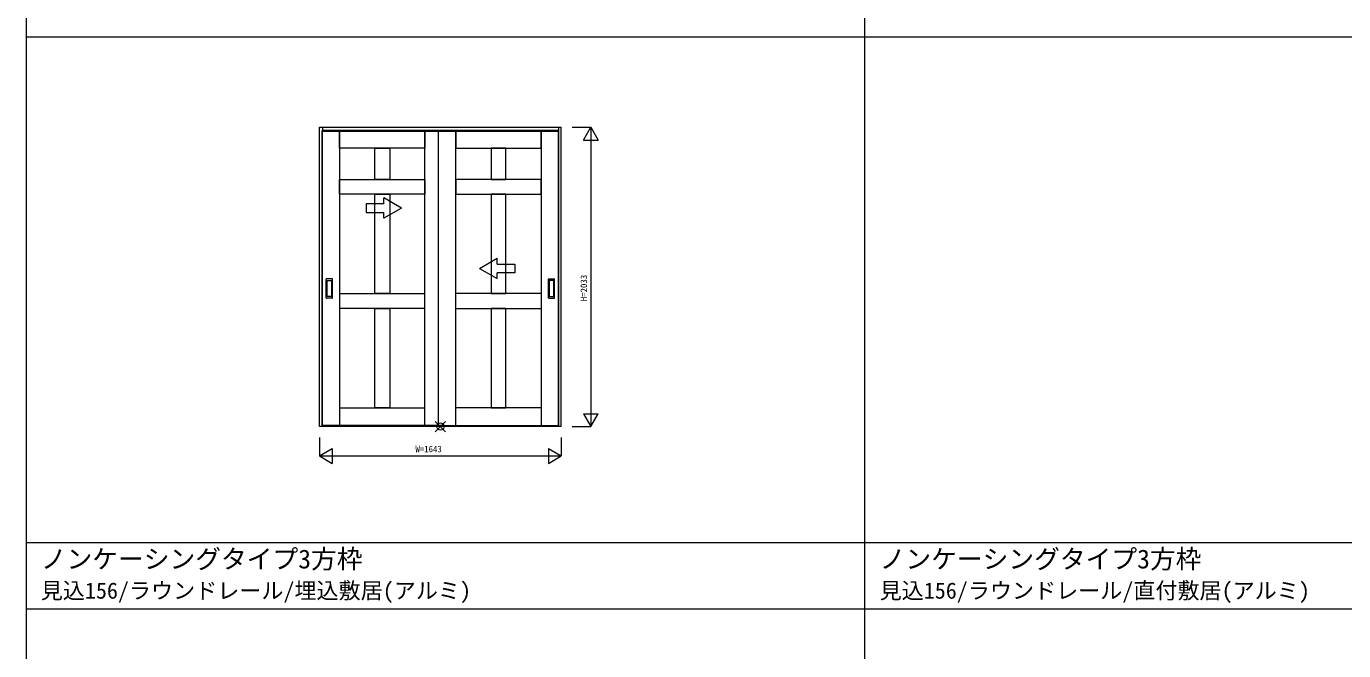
# Model space of a CAD drawing. Units: millimetres, scale not verified. Extents: x -14341 to 14341, y -10000 to 10000.
# Drawn here: x -14341 to -5386, y -4240 to 1 of the extents above; entities that cross this region are included whole.
import ezdxf
from ezdxf.enums import TextEntityAlignment as Align

# ---------------------------------------------------------------- set-up
doc = ezdxf.new("R2010")
doc.units = ezdxf.units.MM
doc.header["$LTSCALE"] = 50
doc.layers.add('0-0_0', color=7, linetype='Continuous')
for name, color, linetype, lineweight in [('0-1_YKK_F1', 7, 'Continuous', 18), ('0-2_YKK_IN', 1, 'Continuous', 18), ('0-3_YKK_A1', 4, 'Continuous', 18), ('0-4_YKK_N1', 2, 'Continuous', 18)]:
    doc.layers.add(name, color=color, linetype=linetype, lineweight=lineweight)
doc.styles.add('ＭＳ ゴシック', font='')
doc.styles.get('ＭＳ ゴシック').set_extended_font_data('MS Gothic')

msp = doc.modelspace()

# ---------------------------------------------------------------- linework, layer by layer
at = {"layer": '0-1_YKK_F1'}
for p, q in [((-14340.51, -10000), (-14340.51, 10000)), ((-8640.51, -10000), (-8640.51, 9500)), ((-14340.51, -70), (14159.49, -70)), ((-14340.51, -3505), (14159.49, -3505)), ((-14340.51, -3955), (14159.49, -3955))]:
    msp.add_line(p, q, dxfattribs=at)
at = {"layer": '0-2_YKK_IN'}
for p, q in [((-11561.22, -2752.86), (-11490.51, -2682.14)), ((-11561.22, -2682.14), (-11490.51, -2752.86))]:
    msp.add_line(p, q, dxfattribs=at)
msp.add_circle((-11525.86, -2717.5), 25, dxfattribs=at)
at = {"layer": '0-3_YKK_A1'}
for p, q in [((-12347.36, -684.5), (-10704.36, -684.5)), ((-12347.36, -2717.5), (-12347.36, -684.5)), ((-11510.86, -705.5), (-12330.86, -705.5)), ((-12327.36, -684.5), (-12327.36, -714.5)), ((-12327.36, -708.5), (-10724.36, -708.5)), ((-12327.36, -711.5), (-10724.36, -711.5)), ((-12327.36, -2713.5), (-12327.36, -714.5)), ((-11540.86, -705.5), (-10720.86, -705.5)), ((-10724.36, -684.5), (-10724.36, -714.5)), ((-10724.36, -2713.5), (-10724.36, -714.5)), ((-10704.36, -2717.5), (-10704.36, -684.5)), ((-11790.86, -1233.55), (-11910.86, -1164.27)), ((-11910.86, -1203.55), (-11910.86, -1164.27)), ((-11790.86, -1233.55), (-11910.86, -1302.83)), ((-11910.86, -1302.83), (-11910.86, -1263.55)), ((-11260.87, -1643.45), (-11140.87, -1574.17)), ((-11140.87, -1613.45), (-11140.87, -1574.17)), ((-11260.87, -1643.45), (-11140.87, -1712.73)), ((-11140.87, -1712.73), (-11140.87, -1673.45)), ((-12301.86, -1843.5), (-12301.86, -1715.5)), ((-12260.86, -1714.5), (-12300.86, -1714.5)), ((-12295.86, -1833.5), (-12295.86, -1725.5)), ((-12294.86, -1724.5), (-12266.86, -1724.5)), ((-12265.86, -1725.5), (-12265.86, -1833.5)), ((-12259.86, -1843.5), (-12259.86, -1715.5)), ((-10791.86, -1843.5), (-10791.86, -1715.5)), ((-10790.86, -1714.5), (-10750.86, -1714.5)), ((-10785.86, -1725.5), (-10785.86, -1833.5)), ((-10756.86, -1724.5), (-10784.86, -1724.5)), ((-10755.86, -1833.5), (-10755.86, -1725.5)), ((-10749.86, -1843.5), (-10749.86, -1715.5)), ((-12260.86, -1844.5), (-12300.86, -1844.5)), ((-12266.86, -1834.5), (-12294.86, -1834.5)), ((-12210.86, -1814.5), (-11630.86, -1814.39)), ((-10840.86, -1814.5), (-11420.86, -1814.39)), ((-10790.86, -1844.5), (-10750.86, -1844.5)), ((-10784.86, -1834.5), (-10756.86, -1834.5)), ((-11630.86, -1914.39), (-12210.86, -1914.5)), ((-11420.86, -1914.39), (-10840.86, -1914.5)), ((-12210.86, -2589.5), (-11630.86, -2589.5)), ((-10840.86, -2589.5), (-11420.86, -2589.5)), ((-10704.36, -2717.5), (-12347.36, -2717.5)), ((-12327.36, -2717.5), (-12327.36, -2713.5)), ((-10724.36, -2713.5), (-12327.36, -2713.5)), ((-11630.86, -2709.5), (-12210.86, -2709.5)), ((-11420.86, -2709.5), (-10840.86, -2709.5)), ((-10724.36, -2717.5), (-10724.36, -2713.5))]:
    msp.add_line(p, q, dxfattribs=at)
for points in [[(-11510.86, -2709.5), (-12330.86, -2709.5), (-12330.86, -705.5)], [(-11540.86, -2709.5), (-11630.86, -2709.5), (-11630.86, -705.5), (-11540.86, -705.5)], [(-11540.86, -705.5), (-11540.86, -2709.5), (-10720.86, -2709.5), (-10720.86, -705.5)], [(-11910.86, -1203.55), (-12030.86, -1203.55), (-12030.86, -1263.55), (-11910.86, -1263.55)], [(-11140.87, -1613.45), (-11020.87, -1613.45), (-11020.87, -1673.45), (-11140.87, -1673.45)]]:
    msp.add_lwpolyline(points, dxfattribs=at)
for points in [[(-12210.86, -2709.5), (-12330.86, -2709.5), (-12330.86, -705.5), (-12210.86, -705.5)], [(-11630.86, -825.5), (-12210.86, -825.5), (-12210.86, -705.5), (-11630.86, -705.5)], [(-11540.86, -2709.5), (-11420.86, -2709.5), (-11420.86, -705.5), (-11540.86, -705.5)], [(-11420.86, -825.5), (-10840.86, -825.5), (-10840.86, -705.5), (-11420.86, -705.5)], [(-10840.86, -2709.5), (-10720.86, -2709.5), (-10720.86, -705.5), (-10840.86, -705.5)], [(-11870.86, -825.5), (-11870.86, -1039.45), (-11970.86, -1039.45), (-11970.86, -825.5)], [(-11180.86, -825.5), (-11180.86, -1039.45), (-11080.86, -1039.45), (-11080.86, -825.5)], [(-11630.86, -1139.39), (-12210.86, -1139.5), (-12210.86, -1039.5), (-11630.86, -1039.39)], [(-11420.86, -1139.39), (-10840.86, -1139.5), (-10840.86, -1039.5), (-11420.86, -1039.39)], [(-11870.86, -1139.45), (-11870.86, -1814.45), (-11970.86, -1814.45), (-11970.86, -1139.45)], [(-11180.86, -1139.45), (-11180.86, -1814.45), (-11080.86, -1814.45), (-11080.86, -1139.45)], [(-11870.86, -1914.45), (-11870.86, -2589.5), (-11970.86, -2589.5), (-11970.86, -1914.45)], [(-11180.86, -1914.45), (-11180.86, -2589.5), (-11080.86, -2589.5), (-11080.86, -1914.45)]]:
    msp.add_lwpolyline(points, close=True, dxfattribs=at)
for centre, start, end in [((-12300.86, -1715.5), 90, 180), ((-12294.86, -1725.5), 90, 180), ((-12266.86, -1725.5), 0, 90), ((-12260.86, -1715.5), 0, 90), ((-10790.86, -1715.5), 90, 180), ((-10784.86, -1725.5), 90, 180), ((-10756.86, -1725.5), 360, 90), ((-10750.86, -1715.5), 0, 90), ((-12300.86, -1843.5), 180, 270), ((-12294.86, -1833.5), 180, 270), ((-12266.86, -1833.5), 270, 0), ((-12260.86, -1843.5), 270, 0), ((-10790.86, -1843.5), 180, 270), ((-10784.86, -1833.5), 180, 270), ((-10756.86, -1833.5), 270, 360), ((-10750.86, -1843.5), 270, 0)]:
    msp.add_arc(centre, 1, start, end, dxfattribs=at)
at = {"layer": '0-4_YKK_N1'}
for p, q in [((-10629.36, -684.5), (-10504.36, -684.5)), ((-10504.36, -684.5), (-10504.36, -2717.5)), ((-10554.36, -771.1), (-10454.36, -771.1)), ((-10554.36, -2630.9), (-10454.36, -2630.9)), ((-10629.36, -2717.5), (-10504.36, -2717.5)), ((-10704.36, -2792.5), (-10704.36, -2917.5)), ((-12347.36, -2917.5), (-12260.76, -2867.5)), ((-12347.36, -2917.5), (-12260.76, -2967.5)), ((-12260.76, -2867.5), (-12260.76, -2967.5)), ((-10790.97, -2867.5), (-10704.36, -2917.5))]:
    msp.add_line(p, q, dxfattribs=at)
for points in [[(-10554.36, -771.1), (-10504.36, -684.5), (-10454.36, -771.1)], [(-10554.36, -2630.9), (-10504.36, -2717.5), (-10454.36, -2630.9)], [(-12347.36, -2792.5), (-12347.36, -2917.5), (-10704.36, -2917.5)], [(-10790.97, -2867.5), (-10790.97, -2967.5), (-10704.36, -2917.5)]]:
    msp.add_lwpolyline(points, dxfattribs=at)

# ---------------------------------------------------------------- texts
at = {"layer": '0-0_0', "style": 'ＭＳ ゴシック'}
for s, height, p in [('ノンケーシングタイプ3方枠', 128.3, (-14242.51, -3719.88)), ('ノンケーシングタイプ3方枠', 128.3, (-8540.51, -3719.88)), ('見込156/ラウンドレール/埋込敷居(アルミ)', 110, (-14242.51, -3919.93)), ('見込156/ラウンドレール/直付敷居(アルミ)', 110, (-8540.51, -3919.93))]:
    msp.add_text(s, height=height, dxfattribs=at).set_placement(p, align=Align.BOTTOM_LEFT)
at = {"layer": '0-4_YKK_N1', "color": 7, "style": 'ＭＳ ゴシック'}
msp.add_text('H=2033', height=43.99, rotation=90, dxfattribs=at).set_placement((-10516.36, -1866), align=Align.BOTTOM_LEFT)
msp.add_text('W=1643', height=43.99, dxfattribs=at).set_placement((-11695.86, -2905.5), align=Align.BOTTOM_LEFT)

doc.saveas('drawing.dxf')
